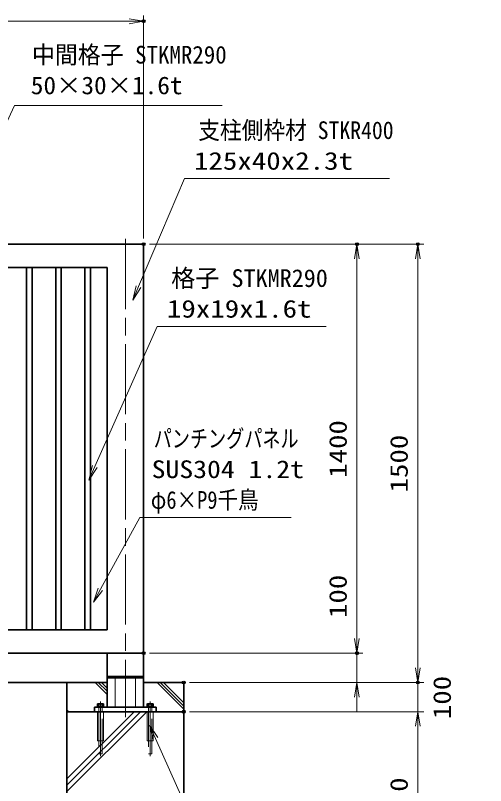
# Model space of a CAD drawing. Units: millimetres at full size. Extents: x -5940 to 5940, y -4200 to 4200.
# Drawn here: x -1400 to 209, y -2170 to 466 of the extents above; entities that cross this region are included whole.
import ezdxf
from ezdxf.enums import TextEntityAlignment as Align

# ---------------------------------------------------------------- set-up
doc = ezdxf.new("R2010")
doc.units = ezdxf.units.MM
doc.header["$LTSCALE"] = 20
doc.header["$PDMODE"] = 32
doc.header["$PDSIZE"] = 10
doc.linetypes.add('DASHED', pattern=[7.5, 6, -1.5])
doc.linetypes.add('USER1', pattern=[18, 12, -1.5, 3, -1.5])
for name, color, linetype, lineweight in [('0-1_軸線', 200, 'USER1', 15), ('0-2_隠れ線', 140, 'DASHED', 18), ('0-3_外形線', 7, 'Continuous', 35), ('0-4_寸法線', 4, 'Continuous', 18), ('0-5_0', 7, 'Continuous', 18), ('0-8_細線', 2, 'Continuous', 35), ('1-0_ハッチング', 253, 'Continuous', 13)]:
    doc.layers.add(name, color=color, linetype=linetype, lineweight=lineweight)
doc.layers.add('0-6_Defpoints', color=7, linetype='Continuous')
doc.styles.add('ＭＳ ゴシック', font='')
doc.styles.get('ＭＳ ゴシック').set_extended_font_data('MS Gothic')

# ---------------------------------------------------------------- blocks, each defined once
blk = doc.blocks.new('_Open')
at = {"layer": '0-5_0'}
blk.add_line((-20, 3.333), (0, 0), dxfattribs=at)
blk.add_lwpolyline([(-20, -3.333), (0, 0), (-20, 0)], dxfattribs=at)
blk = doc.blocks.new('S31')
at = {"layer": '0-4_寸法線'}
for points in [[(-2798072.6, 54474656.8), (-2812102.4, 54474656.8), (-2815245.8, 54467258.1), (-2815636.9, 54466337.7)], [(-2815399.2, 54467323.2), (-2815636.9, 54466337.7), (-2815092.4, 54467192.9)]]:
    blk.add_lwpolyline(points, dxfattribs=at)
at = {"layer": '0-4_寸法線', "color": 254, "style": 'ＭＳ ゴシック'}
for s, width, p in [('支柱側枠材 STKR400', 0.9, (-2811157.4, 54476996.1)), ('125x40x2.3t', 1.2, (-2811445.4, 54474896.1))]:
    blk.add_text(s, height=1212, dxfattribs=dict(at, width=width)).set_placement(p, align=Align.BOTTOM_LEFT)
blk = doc.blocks.new('S32')
at = {"layer": '0-4_寸法線'}
for points in [[(-2802401.2, 54464532.4), (-2813954.2, 54464532.4), (-2818229.1, 54454933.7), (-2818636, 54454020.2)], [(-2818381.4, 54455001.5), (-2818636, 54454020.2), (-2818076.9, 54454865.9)]]:
    blk.add_lwpolyline(points, dxfattribs=at)
at = {"layer": '0-4_寸法線', "color": 254, "style": 'ＭＳ ゴシック'}
blk.add_text('格子 STKMR290', height=1212, dxfattribs=at).set_placement((-2813009.2, 54466871.8), align=Align.BOTTOM_LEFT)
at = {"layer": '0-4_寸法線', "color": 254, "style": 'ＭＳ ゴシック', "width": 1.2}
blk.add_text('19x19x1.6t', height=1212, dxfattribs=at).set_placement((-2813297.2, 54464771.8), align=Align.BOTTOM_LEFT)
blk = doc.blocks.new('PROFSP005ACXU6')
at = {"layer": '0-3_外形線'}
for p, q in [((12, 166), (12, 0)), ((199.9, 103.9), (12, 103.9)), ((12, -166), (12, 0)), ((216, 0), (216, 180)), ((199.9, -103.9), (12, -103.9))]:
    blk.add_line(p, q, dxfattribs=at)
for points in [[(108, 207.8), (12, 207.8), (12, 166), (0, 166), (0, 0)], [(108, -207.8), (12, -207.8), (12, -166), (0, -166), (0, 0)], [(216, 180), (199.9, 207.8), (108, 207.8)], [(216, 0), (216, -180), (199.9, -207.8), (108, -207.8)]]:
    blk.add_lwpolyline(points, dxfattribs=at)
for centre, radius, start, end in [((124, 155.9), 92, 325.61587, 34.38413), ((-127.9, 0), 343.9, 342.41211, 17.58789), ((124, -155.9), 92, 325.61587, 34.38413)]:
    blk.add_arc(centre, radius, start, end, dxfattribs=at)
blk = doc.blocks.new('A$C7A822601')
at = {"layer": '0-5_0', "rotation": 90}
blk.add_blockref('PROFSP005ACXU6', (0, 0), dxfattribs=at)
blk = doc.blocks.new('S44')
at = {"layer": '0-4_寸法線'}
for points in [[(-2792038.7, 54417641.3), (-2805721.1, 54417641.3), (-2814083, 54436315.5), (-2814491.7, 54437228.2)], [(-2813930.9, 54436383.7), (-2814491.7, 54437228.2), (-2814235.1, 54436247.4)]]:
    blk.add_lwpolyline(points, dxfattribs=at)
at = {"layer": '0-4_寸法線', "color": 254, "style": 'ＭＳ ゴシック'}
for s, width, p in [('アンカ-ボルト', 0.75, (-2804461.1, 54420138.1)), ('M12×160\u3000ユニクロ', 0.9, (-2804653.1, 54418038.1))]:
    blk.add_text(s, height=1212, dxfattribs=dict(at, width=width)).set_placement(p, align=Align.BOTTOM_LEFT)
blk = doc.blocks.new('S47')
at = {"layer": '0-4_寸法線'}
for points in [[(-2809511.1, 54479668.3), (-2823731.1, 54479668.3), (-2829656.4, 54466801.9), (-2830074.7, 54465893.6)], [(-2829807.8, 54466871.6), (-2830074.7, 54465893.6), (-2829505, 54466732.2)]]:
    blk.add_lwpolyline(points, dxfattribs=at)
at = {"layer": '0-4_寸法線', "color": 254, "style": 'ＭＳ ゴシック'}
for s, width, p in [('中間格子 STKMR290', 0.95, (-2822538.3, 54482165.2)), ('50×30×1.6t', 1.05, (-2822615.1, 54480065.2))]:
    blk.add_text(s, height=1212, dxfattribs=dict(at, width=width)).set_placement(p, align=Align.BOTTOM_LEFT)
blk = doc.blocks.new('S48')
at = {"layer": '0-4_寸法線'}
for points in [[(-2804792.7, 54451448.2), (-2815145.7, 54451448.2), (-2817851.3, 54446539.7), (-2818334, 54445663.9)], [(-2817997.3, 54446620.2), (-2818334, 54445663.9), (-2817705.4, 54446459.2)]]:
    blk.add_lwpolyline(points, dxfattribs=at)
at = {"layer": '0-4_寸法線', "color": 254, "style": 'ＭＳ ゴシック'}
for s, width, p in [('パンチングパネル', 0.75, (-2814200.7, 54455887.5)), ('SUS304 1.2t', 1.15, (-2814344.7, 54453787.5)), ('φ6×P9千鳥', 0.85, (-2814402.3, 54451687.5))]:
    blk.add_text(s, height=1212, dxfattribs=dict(at, width=width)).set_placement(p, align=Align.BOTTOM_LEFT)

msp = doc.modelspace()

# ---------------------------------------------------------------- linework, layer by layer
at = {"layer": '0-1_軸線'}
for p, q in [((-1023.52, -298.98), (-1023.52, -1935.54)), ((-1108.52, -1881.69), (-1108.52, -2069.57)), ((-938.52, -1881.69), (-938.52, -2069.57))]:
    msp.add_line(p, q, dxfattribs=at)
at = {"layer": '0-2_隠れ線'}
for p, q in [((-1058.52, -1901.03), (-1058.52, -1801.03)), ((-988.52, -1901.03), (-988.52, -1801.03)), ((-1114.52, -1901.03), (-1114.52, -1917.03)), ((-1114.52, -1917.03), (-1114.52, -2061.03)), ((-1102.52, -1901.03), (-1102.52, -1917.03)), ((-1102.52, -2061.03), (-1102.52, -1917.03)), ((-948.52, -1917.03), (-948.52, -2017.03)), ((-944.52, -1901.03), (-944.52, -1917.03)), ((-932.52, -1901.03), (-932.52, -1917.03)), ((-932.52, -2061.03), (-932.52, -1917.03)), ((-928.52, -2017.03), (-928.52, -1917.03)), ((-948.52, -2017.03), (-928.52, -2017.03)), ((-1114.52, -2061.03), (-1102.52, -2061.03))]:
    msp.add_line(p, q, dxfattribs=at)
for points in [[(-1118.52, -1917.03), (-1118.52, -2017.03), (-1098.52, -2017.03), (-1098.52, -1917.03)], [(-944.52, -1917.03), (-944.52, -2061.03), (-932.52, -2061.03)]]:
    msp.add_lwpolyline(points, dxfattribs=at)
at = {"layer": '0-3_外形線'}
for p, q in [((-2481.02, -317.03), (-961.02, -317.03)), ((-961.02, -317.03), (-961.02, -1717.03)), ((-2401.02, -397.03), (-1086.02, -397.03)), ((-1361.77, -397.03), (-1361.77, -1637.03)), ((-1342.77, -397.03), (-1342.77, -1637.03)), ((-1261.77, -397.03), (-1261.77, -1637.03)), ((-1242.77, -397.03), (-1242.77, -1637.03)), ((-1161.77, -397.03), (-1161.77, -1637.03)), ((-1142.77, -397.03), (-1142.77, -1637.03)), ((-1086.02, -397.03), (-1086.02, -1637.03)), ((-1086.02, -1637.03), (-2401.02, -1637.03)), ((-961.02, -1717.03), (-2481.02, -1717.03)), ((-1086.02, -1717.03), (-1086.02, -1901.03)), ((-961.02, -1717.03), (-961.02, -1901.03)), ((-2323.52, -1817.03), (-1223.52, -1817.03)), ((-961.02, -1796.03), (-1086.02, -1796.03)), ((-1086.02, -1801.03), (-961.02, -1801.03)), ((-1058.52, -1796.03), (-1058.52, -1801.03)), ((-988.52, -1796.03), (-988.52, -1801.03)), ((-918.52, -1901.03), (-1128.52, -1901.03)), ((-1128.52, -1901.03), (-1128.52, -1917.03)), ((-1128.52, -1917.03), (-918.52, -1917.03)), ((-918.52, -1901.03), (-918.52, -1917.03))]:
    msp.add_line(p, q, dxfattribs=at)
msp.add_lwpolyline([(-961.02, -1817.03), (-823.52, -1817.03), (-823.52, -1917.03), (-1223.52, -1917.03), (-1223.52, -1817.03), (-1086.02, -1817.03)], dxfattribs=at)
msp.add_lwpolyline([(-1223.52, -1917.03), (-823.52, -1917.03), (-823.52, -2517.03), (-1223.52, -2517.03)], close=True, dxfattribs=at)
at = {"layer": '0-4_寸法線'}
for p, q in [((-961.02, -297.03), (-961.02, 466.33)), ((-2481.02, 446.33), (-961.02, 446.33)), ((-941.02, -317.03), (-211.17, -317.03)), ((-941.02, -317.03), (-2.43, -317.03)), ((-231.17, -1717.03), (-231.17, -317.03)), ((-22.43, -1817.03), (-22.43, -317.03)), ((-231.17, -1667.03), (-231.17, -1617.03)), ((-941.02, -1717.03), (-211.17, -1717.03)), ((-941.02, -1717.03), (-211.17, -1717.03)), ((-231.17, -1817.03), (-231.17, -1717.03)), ((-22.43, -1767.03), (-22.43, -1717.03)), ((-803.52, -1817.03), (-211.17, -1817.03)), ((-803.52, -1817.03), (-2.43, -1817.03)), ((-803.52, -1817.03), (-2.43, -1817.03)), ((-22.43, -1917.03), (-22.43, -1817.03)), ((-231.17, -1867.03), (-231.17, -1917.03)), ((-803.52, -1917.03), (-2.43, -1917.03)), ((-803.52, -1917.03), (-2.43, -1917.03)), ((-22.43, -1917.03), (-22.43, -2517.03)), ((-22.43, -1967.03), (-22.43, -2017.03))]:
    msp.add_line(p, q, dxfattribs=at)
at = {"layer": '0-6_Defpoints'}
for p in [(-961.02, 446.33), (-961.02, -317.03), (-961.02, -317.03), (-231.17, -317.03), (-22.43, -317.03), (-961.02, -1717.03), (-231.17, -1717.03), (-823.52, -1817.03), (-22.43, -1817.03), (-823.52, -1917.03)]:
    msp.add_point(p, dxfattribs=at)
at = {"layer": '1-0_ハッチング'}
for p, q in [((-1086.02, -1858.1), (-1127.09, -1817.03)), ((-1086.02, -1847.22), (-1116.22, -1817.03)), ((-1086.02, -1836.35), (-1105.34, -1817.03)), ((-823.52, -1908.46), (-914.96, -1817.03)), ((-823.52, -1897.59), (-904.08, -1817.03)), ((-823.52, -1886.71), (-893.21, -1817.03)), ((-1217.47, -1917.03), (-1223.52, -1910.98)), ((-1223.52, -2147.01), (-993.55, -1917.03)), ((-1223.52, -2168.76), (-971.8, -1917.03)), ((-1223.52, -2190.51), (-950.05, -1917.03))]:
    msp.add_line(p, q, dxfattribs=at)

# ---------------------------------------------------------------- block references
at = {"layer": '0-4_寸法線'}
for name, p, xscale, yscale in [('_Open', (-961.02, 446.33), 2.5, 2.5), ('S47', (139783.64, -2723824.98), 0.05, 0.05), ('S31', (139783.64, -2723824.98), 0.05, 0.05), ('S32', (139783.64, -2723824.98), 0.05, 0.05), ('S48', (139783.64, -2723824.98), 0.05, 0.05), ('S44', (139783.64, -2723824.98), 0.05, 0.05)]:
    msp.add_blockref(name, p, dxfattribs=dict(at, xscale=xscale, yscale=yscale))
at = {"layer": '0-4_寸法線', "xscale": 2.5, "yscale": 2.5}
for p, rotation in [((-231.17, -317.03), 90), ((-22.43, -317.03), 90), ((-231.17, -1717.03), 270), ((-231.17, -1717.03), 270), ((-22.43, -1817.03), 270), ((-22.43, -1817.03), 270), ((-231.17, -1817.03), 90), ((-22.43, -1917.03), 90), ((-22.43, -1917.03), 90)]:
    msp.add_blockref('_Open', p, dxfattribs=dict(at, rotation=rotation))
at = {"layer": '0-8_細線', "xscale": 0.05, "yscale": 0.05}
for p in [(-1108.52, -1901.03), (-938.52, -1901.03)]:
    msp.add_blockref('A$C7A822601', p, dxfattribs=at)

# ---------------------------------------------------------------- texts
at = {"layer": '0-4_寸法線', "color": 254, "style": 'ＭＳ ゴシック', "width": 1.2}
for s, p in [('1400', (-247.51, -1116.63)), ('1500', (-38.78, -1166.63)), ('100', (-247.51, -1596.43)), ('100', (108.75, -1942.63)), ('600', (-38.78, -2290.23))]:
    msp.add_text(s, height=60.56, rotation=90, dxfattribs=at).set_placement(p, align=Align.BOTTOM_LEFT)

doc.saveas('drawing.dxf')
